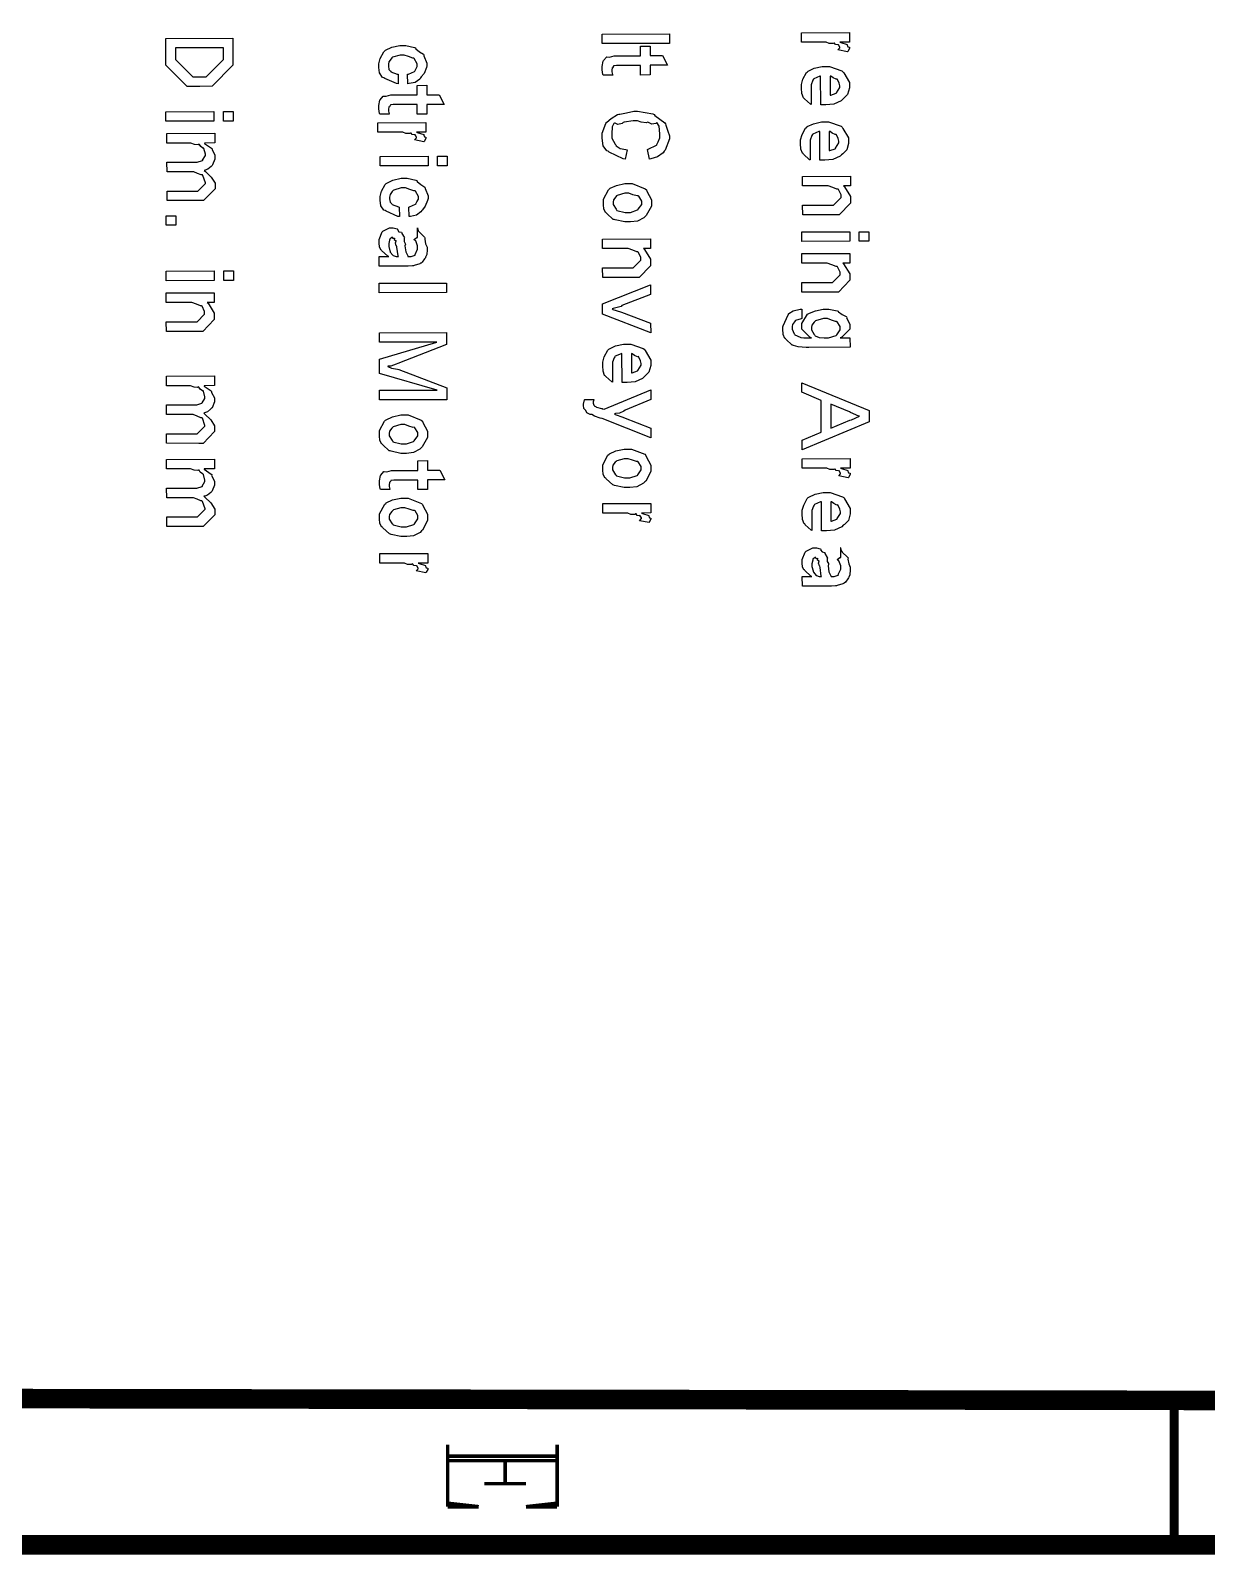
# Model space of a CAD drawing. Extents: x 0.1 to 11.6, y 0.3 to 16.3.
# Drawn here: x 8.174 to 9.877, y 0.284 to 2.489 of the extents above; entities that cross this region are included whole.
import ezdxf

# ---------------------------------------------------------------- set-up
doc = ezdxf.new("R2010")
doc.units = 0
doc.header["$MEASUREMENT"] = 0

msp = doc.modelspace()

# ---------------------------------------------------------------- linework, layer by layer
at = {"color": 0, "const_width": 0.005208}
msp.add_lwpolyline([(0.126682, 16.24), (11.565, 16.24), (11.565, 0.29834), (0.126682, 0.29834), (0.126682, 16.24)], close=True, dxfattribs=at)
at = {"color": 0}
for points in [[(8.37039, 2.47808), (8.46761, 2.47829), (8.46761, 2.44943), (8.46761, 2.43946), (8.43722, 2.40885), (8.41965, 2.40864), (8.40121, 2.40864), (8.37039, 2.43924), (8.37039, 2.44769), (8.37039, 2.47808)], [(9.002, 2.48438), (9.09922, 2.4846), (9.09924, 2.47071), (9.002, 2.47049), (9.002, 2.48438)], [(9.29036, 2.48628), (9.35981, 2.48649), (9.35981, 2.4726), (9.34592, 2.47239), (9.34733, 2.47206), (9.35656, 2.46903), (9.35699, 2.46869), (9.35672, 2.46815), (9.35769, 2.46565), (9.35981, 2.46517), (9.35981, 2.465), (9.35981, 2.46343), (9.35742, 2.45925), (9.35699, 2.45871), (9.34332, 2.46132), (9.34332, 2.46132), (9.34592, 2.46442), (9.34592, 2.46544), (9.34592, 2.46544), (9.34407, 2.46869), (9.34375, 2.46892), (9.34289, 2.46853), (9.33963, 2.46903), (9.33822, 2.47119), (9.33767, 2.47131), (9.33632, 2.47049), (9.33072, 2.47054), (9.32617, 2.47239), (9.32465, 2.47239), (9.29036, 2.47239), (9.29036, 2.48628)], [(8.38428, 2.46419), (8.38428, 2.44835), (8.38428, 2.44749), (8.40944, 2.42253), (8.41986, 2.42253), (8.42899, 2.42253), (8.45372, 2.44769), (8.45372, 2.44879), (8.45372, 2.46442), (8.38428, 2.46419)], [(8.70649, 2.42617), (8.70671, 2.41228), (8.70449, 2.4126), (8.68733, 2.41997), (8.68608, 2.42117), (8.68425, 2.42165), (8.67964, 2.42806), (8.67871, 2.43608), (8.67871, 2.43875), (8.67871, 2.44135), (8.68088, 2.44917), (8.68608, 2.45871), (8.68761, 2.46001), (8.68832, 2.46083), (8.69732, 2.46517), (8.70921, 2.46783), (8.71322, 2.46783), (8.71788, 2.46783), (8.73053, 2.46496), (8.73188, 2.46436), (8.73226, 2.46294), (8.73757, 2.45876), (8.74338, 2.45514), (8.74403, 2.45394), (8.74388, 2.45275), (8.74815, 2.44211), (8.74815, 2.43853), (8.74756, 2.43576), (8.74414, 2.42736), (8.74013, 2.42231), (8.73926, 2.42117), (8.7379, 2.41928), (8.73122, 2.41439), (8.72276, 2.4126), (8.7206, 2.41228), (8.72038, 2.42617), (8.72151, 2.42638), (8.73019, 2.43018), (8.73079, 2.43072), (8.73068, 2.43078), (8.73204, 2.43376), (8.73426, 2.43733), (8.73426, 2.43853), (8.73426, 2.44131), (8.73008, 2.44889), (8.72928, 2.4496), (8.72769, 2.44954), (8.72168, 2.45171), (8.7155, 2.45394), (8.71343, 2.45394), (8.70947, 2.45394), (8.6984, 2.45068), (8.6976, 2.45003), (8.6964, 2.44862), (8.69319, 2.44407), (8.6926, 2.4406), (8.6926, 2.4394), (8.6926, 2.43782), (8.69342, 2.433), (8.69531, 2.43132), (8.69586, 2.43072), (8.69612, 2.42974), (8.70529, 2.42632), (8.70649, 2.42617)], [(9.01725, 2.42507), (9.00336, 2.42507), (9.00304, 2.426), (9.00206, 2.43267), (9.00206, 2.43485), (9.00206, 2.43761), (9.00347, 2.44526), (9.00379, 2.4459), (9.00396, 2.44596), (9.00825, 2.45107), (9.00879, 2.45133), (9.00879, 2.45133), (9.01258, 2.45096), (9.01915, 2.45286), (9.02138, 2.45286), (9.05761, 2.45286), (9.05761, 2.46674), (9.0715, 2.46696), (9.0715, 2.45307), (9.08931, 2.45307), (9.09668, 2.43918), (9.0715, 2.43918), (9.0715, 2.42529), (9.05761, 2.42507), (9.05761, 2.43897), (9.02399, 2.43896), (9.02263, 2.43896), (9.01878, 2.43842), (9.01856, 2.43832), (9.01833, 2.43767), (9.01714, 2.43565), (9.0166, 2.43593), (9.0166, 2.43593), (9.01644, 2.43528), (9.01594, 2.43218), (9.01594, 2.43115), (9.01594, 2.42964), (9.01704, 2.42572), (9.01725, 2.42507)], [(9.30431, 2.39583), (9.30453, 2.38238), (9.30339, 2.38276), (9.29476, 2.39057), (9.29411, 2.39171), (9.29318, 2.39204), (9.29085, 2.39817), (9.29042, 2.40619), (9.29042, 2.40886), (9.29042, 2.41146), (9.29258, 2.41917), (9.29779, 2.4286), (9.29932, 2.4299), (9.30007, 2.43067), (9.30903, 2.43485), (9.32058, 2.4375), (9.32449, 2.4375), (9.331, 2.4375), (9.34901, 2.43121), (9.35053, 2.4299), (9.35167, 2.42811), (9.35986, 2.41417), (9.35986, 2.4095), (9.35986, 2.40636), (9.35732, 2.39692), (9.35151, 2.39106), (9.34987, 2.38976), (9.34788, 2.38781), (9.33729, 2.38292), (9.32557, 2.38194), (9.32167, 2.38194), (9.32086, 2.38194), (9.31901, 2.38194), (9.31842, 2.38194), (9.31819, 2.42361), (9.31706, 2.42356), (9.30838, 2.41976), (9.30778, 2.41906), (9.30692, 2.41758), (9.30431, 2.41108), (9.30431, 2.40886), (9.30431, 2.4069), (9.30431, 2.4025), (9.30431, 2.40104), (9.30431, 2.39974), (9.30431, 2.39681), (9.30431, 2.39583)], [(8.69407, 2.36837), (8.68018, 2.36837), (8.67985, 2.36931), (8.67888, 2.37597), (8.67888, 2.37815), (8.67888, 2.38092), (8.68028, 2.38857), (8.68061, 2.38921), (8.68078, 2.38926), (8.68506, 2.39436), (8.6856, 2.39464), (8.6856, 2.39464), (8.6894, 2.39426), (8.69596, 2.39615), (8.69819, 2.39615), (8.73443, 2.39615), (8.73443, 2.41004), (8.74832, 2.41026), (8.74832, 2.39638), (8.76611, 2.39638), (8.77349, 2.38249), (8.74832, 2.38249), (8.74832, 2.3686), (8.73443, 2.36837), (8.73443, 2.38226), (8.70079, 2.38226), (8.69943, 2.38226), (8.69558, 2.38172), (8.69536, 2.38163), (8.69515, 2.38097), (8.69396, 2.37896), (8.69342, 2.37924), (8.69342, 2.37924), (8.69325, 2.37858), (8.69276, 2.37549), (8.69276, 2.37446), (8.69276, 2.37293), (8.69385, 2.36903), (8.69407, 2.36837)], [(9.33208, 2.42361), (9.33208, 2.39583), (9.33306, 2.39594), (9.34065, 2.39865), (9.34119, 2.39908), (9.34119, 2.39947), (9.34597, 2.40701), (9.34597, 2.4095), (9.34597, 2.4095), (9.345, 2.41319), (9.34272, 2.41863), (9.34207, 2.41928), (9.34071, 2.41917), (9.33643, 2.42117), (9.33311, 2.42356), (9.33208, 2.42361)], [(8.37056, 2.37201), (8.44, 2.37224), (8.44, 2.35835), (8.37056, 2.35813), (8.37056, 2.37201)], [(8.45389, 2.37224), (8.46778, 2.37224), (8.46778, 2.35835), (8.45389, 2.35835), (8.45389, 2.37224)], [(9.03825, 2.317), (9.03543, 2.30311), (9.03228, 2.30365), (9.01232, 2.31342), (9.0109, 2.31483), (9.00874, 2.31526), (9.00336, 2.32281), (9.00222, 2.33361), (9.00222, 2.33567), (9.00222, 2.34082), (9.00726, 2.35499), (9.00831, 2.35628), (9.00885, 2.35667), (9.01519, 2.36193), (9.02436, 2.36778), (9.02632, 2.36843), (9.0274, 2.36833), (9.03717, 2.37033), (9.0479, 2.37256), (9.05149, 2.37256), (9.05328, 2.37261), (9.07525, 2.36882), (9.0771, 2.368), (9.07844, 2.36643), (9.09283, 2.35601), (9.09381, 2.35454), (9.09401, 2.35226), (9.09694, 2.34403), (9.09944, 2.33729), (9.09944, 2.33501), (9.09944, 2.33268), (9.09315, 2.31619), (9.09185, 2.31483), (9.09006, 2.3125), (9.08186, 2.30643), (9.07264, 2.30387), (9.07036, 2.30333), (9.06776, 2.31722), (9.06847, 2.3176), (9.08051, 2.3234), (9.08122, 2.32417), (9.08111, 2.32433), (9.08322, 2.3285), (9.08556, 2.33404), (9.08556, 2.33589), (9.08556, 2.33974), (9.08431, 2.35118), (9.08122, 2.35622), (9.08078, 2.35607), (9.07949, 2.35508), (9.074, 2.35411), (9.06928, 2.35639), (9.06797, 2.35672), (9.06581, 2.35607), (9.05854, 2.35672), (9.05322, 2.35867), (9.05149, 2.35867), (9.04671, 2.35867), (9.03375, 2.35672), (9.03239, 2.35628), (9.03093, 2.35504), (9.02485, 2.35335), (9.02067, 2.35514), (9.02001, 2.35542), (9.01904, 2.35482), (9.0166, 2.35021), (9.01611, 2.34011), (9.01611, 2.33675), (9.01611, 2.3336), (9.02078, 2.32503), (9.02175, 2.32417), (9.02219, 2.32269), (9.02794, 2.3189), (9.0364, 2.31733), (9.03825, 2.317)], [(8.37207, 2.3405), (8.44151, 2.34071), (8.44151, 2.32682), (8.42654, 2.32661), (8.4266, 2.32607), (8.43668, 2.31922), (8.43739, 2.31836), (8.43722, 2.31706), (8.44151, 2.30908), (8.44151, 2.30642), (8.44151, 2.30333), (8.43804, 2.29486), (8.43739, 2.29406), (8.43604, 2.29258), (8.43138, 2.28874), (8.42731, 2.28743), (8.42611, 2.28711), (8.42768, 2.2856), (8.43625, 2.27735), (8.44174, 2.26839), (8.44174, 2.2654), (8.44174, 2.26019), (8.42503, 2.24328), (8.41894, 2.24328), (8.37229, 2.24328), (8.37229, 2.25717), (8.41222, 2.25717), (8.41678, 2.25717), (8.42785, 2.26824), (8.42785, 2.26887), (8.42779, 2.2691), (8.42404, 2.27962), (8.42329, 2.28039), (8.42176, 2.28039), (8.41639, 2.28267), (8.41097, 2.28494), (8.40918, 2.28494), (8.37229, 2.28494), (8.37207, 2.29883), (8.41331, 2.29883), (8.41596, 2.29883), (8.42333, 2.30121), (8.42393, 2.30165), (8.42367, 2.30186), (8.42763, 2.30838), (8.42763, 2.31054), (8.42763, 2.31054), (8.42563, 2.31858), (8.42524, 2.31922), (8.4241, 2.31933), (8.42085, 2.32183), (8.41906, 2.3246), (8.41829, 2.32488), (8.41715, 2.32417), (8.41211, 2.32471), (8.40679, 2.32661), (8.40506, 2.32661), (8.37207, 2.32661), (8.37207, 2.3405)], [(8.67746, 2.35601), (8.7469, 2.35622), (8.7469, 2.34233), (8.73301, 2.34212), (8.73443, 2.34179), (8.74365, 2.33876), (8.74408, 2.33843), (8.74382, 2.33789), (8.74479, 2.33539), (8.7469, 2.3349), (8.7469, 2.33475), (8.7469, 2.33317), (8.74451, 2.32899), (8.74408, 2.32844), (8.73042, 2.33106), (8.73042, 2.33106), (8.73301, 2.33415), (8.73301, 2.33518), (8.73301, 2.33518), (8.73118, 2.33843), (8.73085, 2.33865), (8.72999, 2.33826), (8.72672, 2.33876), (8.72532, 2.34093), (8.72478, 2.34104), (8.72342, 2.34022), (8.71783, 2.34028), (8.71326, 2.34212), (8.71175, 2.34212), (8.67746, 2.34212), (8.67746, 2.35601)], [(9.303, 2.3156), (9.30322, 2.30214), (9.30208, 2.30251), (9.29346, 2.31033), (9.29281, 2.31147), (9.29189, 2.31179), (9.28956, 2.31793), (9.28911, 2.32596), (9.28911, 2.32861), (9.28911, 2.33122), (9.29129, 2.33892), (9.2965, 2.34836), (9.29801, 2.34967), (9.29878, 2.35042), (9.30772, 2.3546), (9.31928, 2.35726), (9.32319, 2.35726), (9.32969, 2.35726), (9.34771, 2.35096), (9.34922, 2.34967), (9.35037, 2.34787), (9.35856, 2.33393), (9.35856, 2.32926), (9.35856, 2.32611), (9.35601, 2.31668), (9.35021, 2.31082), (9.34858, 2.30951), (9.34657, 2.30757), (9.33599, 2.30268), (9.32428, 2.30171), (9.32036, 2.30171), (9.31956, 2.30171), (9.31771, 2.30171), (9.31711, 2.30171), (9.31689, 2.34338), (9.31575, 2.34332), (9.30707, 2.33951), (9.30647, 2.33881), (9.30561, 2.33735), (9.303, 2.33083), (9.303, 2.32861), (9.303, 2.32665), (9.303, 2.32226), (9.303, 2.32081), (9.303, 2.3195), (9.303, 2.31657), (9.303, 2.3156)], [(9.33078, 2.34338), (9.33078, 2.3156), (9.33176, 2.31569), (9.33936, 2.31842), (9.3399, 2.31885), (9.3399, 2.31922), (9.34467, 2.32676), (9.34467, 2.32926), (9.34467, 2.32926), (9.34369, 2.33296), (9.34142, 2.33838), (9.34076, 2.33903), (9.3394, 2.33892), (9.33513, 2.34093), (9.33182, 2.34332), (9.33078, 2.34338)], [(8.68044, 2.30729), (8.74989, 2.30751), (8.74989, 2.29363), (8.68044, 2.2934), (8.68044, 2.30729)], [(8.76378, 2.30751), (8.77767, 2.30751), (8.77767, 2.29363), (8.76378, 2.29363), (8.76378, 2.30751)], [(8.70828, 2.23404), (8.7085, 2.22017), (8.70628, 2.22049), (8.68913, 2.22786), (8.68787, 2.22906), (8.68603, 2.22954), (8.68143, 2.23594), (8.6805, 2.24397), (8.6805, 2.24664), (8.6805, 2.24924), (8.68267, 2.25706), (8.68787, 2.2666), (8.6894, 2.2679), (8.6901, 2.26872), (8.69911, 2.27306), (8.71099, 2.27571), (8.715, 2.27571), (8.71967, 2.27571), (8.73232, 2.27283), (8.73367, 2.27224), (8.73404, 2.27083), (8.73936, 2.26665), (8.74517, 2.26301), (8.74582, 2.26182), (8.74565, 2.26064), (8.74994, 2.25), (8.74994, 2.24642), (8.74935, 2.24365), (8.74593, 2.23524), (8.74192, 2.23019), (8.74104, 2.22906), (8.73969, 2.22715), (8.73301, 2.22228), (8.72456, 2.22049), (8.72239, 2.22017), (8.72217, 2.23404), (8.72331, 2.23426), (8.73199, 2.23807), (8.73258, 2.23861), (8.73247, 2.23865), (8.73383, 2.24164), (8.73606, 2.24522), (8.73606, 2.24642), (8.73606, 2.24918), (8.73188, 2.25678), (8.73107, 2.25749), (8.72949, 2.25743), (8.72347, 2.2596), (8.71728, 2.26182), (8.71522, 2.26183), (8.71126, 2.26183), (8.70019, 2.25857), (8.69937, 2.25792), (8.69818, 2.25651), (8.69499, 2.25196), (8.69439, 2.24849), (8.69439, 2.24729), (8.69439, 2.24571), (8.69521, 2.24089), (8.6971, 2.23921), (8.69764, 2.2386), (8.69792, 2.23762), (8.70708, 2.23421), (8.70828, 2.23404)], [(9.29215, 2.27843), (9.3616, 2.27864), (9.3616, 2.26476), (9.3514, 2.26454), (9.35275, 2.26346), (9.3616, 2.24929), (9.3616, 2.24457), (9.3616, 2.23981), (9.34511, 2.22287), (9.33404, 2.22287), (9.29238, 2.22287), (9.29215, 2.23676), (9.33078, 2.23676), (9.33664, 2.23676), (9.34771, 2.24783), (9.34771, 2.24892), (9.34771, 2.25168), (9.34407, 2.25922), (9.34338, 2.25999), (9.34185, 2.25999), (9.33583, 2.26226), (9.3291, 2.26454), (9.32687, 2.26454), (9.29215, 2.26454), (9.29215, 2.27843)], [(9.03857, 2.26796), (9.04542, 2.26796), (9.0644, 2.26036), (9.06592, 2.25885), (9.06657, 2.25722), (9.07329, 2.24463), (9.07329, 2.2404), (9.07329, 2.2354), (9.06586, 2.22174), (9.0644, 2.22043), (9.0625, 2.21842), (9.05311, 2.21343), (9.04303, 2.2124), (9.03965, 2.2124), (9.03461, 2.2124), (9.02067, 2.21533), (9.01947, 2.21588), (9.01807, 2.21619), (9.00862, 2.22476), (9.00797, 2.22586), (9.00711, 2.22586), (9.00435, 2.23107), (9.00385, 2.2379), (9.00385, 2.24018), (9.00385, 2.24522), (9.01124, 2.25906), (9.01275, 2.26036), (9.01346, 2.26112), (9.02251, 2.26531), (9.03456, 2.26796), (9.03857, 2.26796)], [(9.03857, 2.25407), (9.03467, 2.25407), (9.02382, 2.25081), (9.02294, 2.25017), (9.02175, 2.24881), (9.01839, 2.24451), (9.01774, 2.24126), (9.01774, 2.24018), (9.01774, 2.23768), (9.02208, 2.23085), (9.02294, 2.23019), (9.02339, 2.22922), (9.0351, 2.22629), (9.03901, 2.22629), (9.04281, 2.22629), (9.05333, 2.22976), (9.05419, 2.23042), (9.05431, 2.23074), (9.0594, 2.23785), (9.0594, 2.24018), (9.0594, 2.24268), (9.05507, 2.24951), (9.05419, 2.25017), (9.05257, 2.25), (9.04656, 2.2519), (9.04053, 2.25407), (9.03857, 2.25407)], [(8.37082, 2.22151), (8.38471, 2.22151), (8.38471, 2.20763), (8.37082, 2.20763), (8.37082, 2.22151)], [(8.69308, 2.16239), (8.69178, 2.16314), (8.68278, 2.17128), (8.68224, 2.17215), (8.68147, 2.17219), (8.67958, 2.17638), (8.67919, 2.18169), (8.67919, 2.18343), (8.67919, 2.18728), (8.68332, 2.19797), (8.68419, 2.19885), (8.68463, 2.199), (8.69422, 2.20404), (8.69743, 2.20406), (8.69954, 2.20406), (8.70524, 2.20242), (8.70589, 2.2021), (8.70567, 2.20139), (8.70774, 2.19835), (8.71158, 2.19743), (8.71197, 2.19689), (8.71192, 2.19581), (8.71544, 2.19021), (8.71565, 2.18951), (8.71517, 2.18832), (8.71522, 2.18408), (8.71701, 2.18138), (8.71718, 2.1804), (8.71658, 2.17806), (8.71756, 2.16932), (8.72049, 2.16336), (8.72086, 2.16239), (8.72146, 2.16237), (8.72276, 2.16239), (8.72325, 2.16237), (8.72532, 2.16237), (8.73107, 2.16456), (8.7315, 2.16499), (8.73112, 2.16542), (8.73475, 2.17307), (8.73475, 2.17563), (8.73475, 2.17811), (8.73221, 2.18506), (8.73172, 2.1856), (8.73122, 2.18554), (8.72954, 2.18713), (8.73372, 2.18994), (8.73475, 2.19017), (8.73475, 2.20406), (8.73469, 2.20406), (8.73546, 2.19976), (8.73628, 2.19928), (8.73714, 2.19797), (8.74485, 2.1906), (8.74539, 2.18951), (8.74506, 2.18744), (8.74647, 2.18083), (8.74864, 2.17594), (8.74864, 2.17432), (8.74864, 2.17204), (8.74799, 2.16521), (8.74647, 2.16151), (8.74604, 2.16064), (8.7449, 2.15913), (8.74154, 2.15446), (8.73975, 2.153), (8.7391, 2.15261), (8.73801, 2.15186), (8.72971, 2.14931), (8.72868, 2.14914), (8.72737, 2.14899), (8.72136, 2.1485), (8.71935, 2.1485), (8.70828, 2.1485), (8.70389, 2.1485), (8.69396, 2.1485), (8.69069, 2.1485), (8.68787, 2.1485), (8.68153, 2.1485), (8.67942, 2.1485), (8.67919, 2.16239), (8.68267, 2.16237), (8.69049, 2.16237), (8.69308, 2.16239)], [(8.70697, 2.16237), (8.70676, 2.16325), (8.70492, 2.17572), (8.70481, 2.17736), (8.70389, 2.17806), (8.70269, 2.18207), (8.70361, 2.185), (8.7035, 2.18539), (8.70313, 2.18528), (8.70139, 2.18625), (8.70176, 2.18864), (8.70156, 2.18886), (8.70111, 2.18853), (8.69911, 2.18832), (8.69878, 2.19017), (8.69872, 2.19017), (8.69769, 2.19017), (8.69488, 2.18799), (8.69461, 2.18756), (8.69422, 2.18614), (8.69308, 2.18104), (8.69308, 2.17931), (8.69308, 2.17697), (8.69471, 2.17068), (8.69504, 2.16997), (8.69521, 2.16868), (8.69917, 2.16422), (8.6996, 2.1639), (8.6996, 2.1639), (8.70367, 2.16239), (8.70503, 2.16237), (8.70697, 2.16237)], [(9.00256, 2.18767), (9.072, 2.18787), (9.07199, 2.17399), (9.06179, 2.17378), (9.06315, 2.17269), (9.07199, 2.15853), (9.07199, 2.15381), (9.072, 2.14903), (9.0555, 2.13211), (9.04443, 2.13211), (9.00276, 2.13211), (9.00256, 2.146), (9.04118, 2.146), (9.04704, 2.146), (9.05811, 2.15707), (9.05811, 2.15815), (9.05811, 2.16092), (9.05447, 2.16846), (9.05376, 2.16921), (9.05225, 2.16922), (9.04622, 2.1715), (9.0395, 2.17378), (9.03728, 2.17378), (9.00256, 2.17378), (9.00256, 2.18767)], [(9.29085, 2.19814), (9.36029, 2.19835), (9.36029, 2.18446), (9.29085, 2.18425), (9.29085, 2.19814)], [(9.37418, 2.19835), (9.38807, 2.19835), (9.38807, 2.18446), (9.37418, 2.18446), (9.37418, 2.19835)], [(9.2909, 2.16661), (9.36035, 2.16683), (9.36035, 2.15294), (9.35015, 2.15272), (9.35151, 2.15164), (9.36035, 2.13747), (9.36035, 2.13276), (9.36035, 2.12799), (9.34386, 2.11106), (9.33279, 2.11106), (9.29113, 2.11106), (9.2909, 2.12494), (9.32954, 2.12494), (9.33539, 2.12494), (9.34646, 2.13601), (9.34646, 2.1371), (9.34646, 2.13986), (9.34283, 2.1474), (9.34213, 2.14817), (9.3406, 2.14817), (9.33458, 2.15044), (9.32785, 2.15272), (9.32563, 2.15272), (9.2909, 2.15272), (9.2909, 2.16661)], [(8.37099, 2.14128), (8.44043, 2.14149), (8.44043, 2.1276), (8.37099, 2.12739), (8.37099, 2.14128)], [(8.45432, 2.14149), (8.46821, 2.1415), (8.46821, 2.12761), (8.45432, 2.1276), (8.45432, 2.14149)], [(8.67931, 2.12381), (8.77653, 2.12403), (8.77653, 2.11014), (8.67931, 2.10992), (8.67931, 2.12381)], [(9.00265, 2.09375), (9.0721, 2.12153), (9.0721, 2.10764), (9.03043, 2.09136), (9.02929, 2.08994), (9.01774, 2.08697), (9.01654, 2.08658), (9.01742, 2.08572), (9.02849, 2.08236), (9.02979, 2.08182), (9.0721, 2.06597), (9.07232, 2.05208), (9.00265, 2.07878), (9.00265, 2.09375)], [(8.37104, 2.10969), (8.44049, 2.10992), (8.44049, 2.09603), (8.43028, 2.09581), (8.43164, 2.09472), (8.44049, 2.08057), (8.44049, 2.07585), (8.44049, 2.07107), (8.42399, 2.05414), (8.41293, 2.05414), (8.37125, 2.05414), (8.37104, 2.06803), (8.40967, 2.06803), (8.41553, 2.06803), (8.4266, 2.0791), (8.4266, 2.08018), (8.4266, 2.08294), (8.42296, 2.0905), (8.42225, 2.09125), (8.42074, 2.09125), (8.41471, 2.09353), (8.40799, 2.09581), (8.40576, 2.09581), (8.37104, 2.09581), (8.37104, 2.10969)], [(9.29107, 2.08637), (9.29107, 2.07249), (9.28993, 2.07237), (9.28179, 2.06988), (9.28131, 2.06944), (9.28039, 2.06814), (9.27767, 2.06401), (9.27718, 2.06093), (9.27718, 2.0599), (9.27718, 2.05746), (9.27989, 2.05072), (9.28043, 2.05012), (9.28071, 2.0491), (9.28874, 2.04557), (9.28976, 2.04536), (9.28976, 2.04536), (9.29372, 2.04482), (9.30214, 2.04471), (9.30496, 2.04471), (9.30263, 2.04579), (9.29107, 2.05718), (9.29107, 2.06099), (9.29107, 2.06571), (9.29937, 2.07878), (9.30106, 2.07986), (9.30192, 2.08035), (9.31093, 2.08388), (9.32172, 2.08637), (9.32536, 2.08637), (9.32986, 2.08637), (9.34196, 2.08404), (9.34338, 2.08356), (9.34386, 2.08214), (9.34928, 2.0785), (9.35519, 2.07585), (9.35596, 2.07488), (9.3559, 2.07374), (9.36051, 2.06467), (9.36051, 2.06162), (9.36051, 2.0574), (9.3489, 2.04585), (9.34662, 2.04471), (9.36051, 2.04492), (9.36074, 2.03103), (9.30106, 2.03082), (9.29725, 2.03082), (9.28592, 2.03162), (9.27914, 2.03353), (9.27806, 2.03407), (9.27686, 2.03435), (9.26807, 2.04275), (9.26742, 2.04383), (9.26644, 2.04389), (9.26378, 2.04981), (9.26329, 2.05789), (9.26329, 2.06054), (9.26383, 2.06233), (9.27111, 2.07824), (9.27197, 2.07943), (9.27208, 2.08008), (9.27826, 2.08393), (9.28874, 2.08643), (9.29107, 2.08637)], [(8.67947, 2.05214), (8.77669, 2.05236), (8.77669, 2.03521), (8.70638, 2.00765), (8.70394, 2.00646), (8.69607, 2.00385), (8.6926, 2.00375), (8.69185, 2.00353), (8.69174, 2.0031), (8.69694, 2.00082), (8.70594, 1.99951), (8.70768, 1.99897), (8.77692, 1.97228), (8.77692, 1.95514), (8.67968, 1.95492), (8.67968, 1.96881), (8.76301, 1.96903), (8.67968, 1.99333), (8.67947, 2.01372), (8.76281, 2.03846), (8.67947, 2.03825), (8.67947, 2.05214)], [(9.32622, 2.07249), (9.32215, 2.07249), (9.31082, 2.06922), (9.30994, 2.06858), (9.30881, 2.06722), (9.30556, 2.06293), (9.30496, 2.05968), (9.30496, 2.0586), (9.30496, 2.05615), (9.30908, 2.04949), (9.30994, 2.04883), (9.31039, 2.04779), (9.31586, 2.04525), (9.32329, 2.04471), (9.32579, 2.04471), (9.32969, 2.04471), (9.34054, 2.04818), (9.34142, 2.04883), (9.34153, 2.04921), (9.34662, 2.05643), (9.34662, 2.05881), (9.34662, 2.06125), (9.34228, 2.06793), (9.34142, 2.06858), (9.33979, 2.06842), (9.33388, 2.07031), (9.32813, 2.07249), (9.32622, 2.07249)], [(9.01671, 1.99408), (9.01693, 1.98062), (9.01579, 1.98101), (9.00717, 1.98882), (9.00651, 1.98996), (9.00558, 1.99029), (9.00325, 1.99642), (9.00282, 2.00444), (9.00282, 2.00711), (9.00282, 2.00971), (9.00499, 2.01742), (9.01019, 2.02686), (9.01172, 2.02815), (9.01247, 2.02892), (9.02143, 2.0331), (9.03299, 2.03575), (9.03689, 2.03575), (9.0434, 2.03575), (9.06142, 2.02946), (9.06293, 2.02815), (9.06407, 2.02636), (9.07226, 2.01242), (9.07226, 2.00775), (9.07226, 2.00461), (9.06972, 1.99517), (9.06392, 1.98931), (9.06228, 1.98801), (9.06028, 1.98606), (9.04969, 1.98117), (9.03797, 1.98019), (9.03407, 1.98019), (9.03325, 1.98019), (9.03142, 1.98019), (9.03082, 1.98019), (9.0306, 2.02186), (9.02946, 2.02181), (9.02078, 2.01801), (9.02018, 2.01731), (9.01932, 2.01585), (9.01671, 2.00933), (9.01671, 2.00711), (9.01671, 2.00515), (9.01671, 2.00076), (9.01671, 1.99929), (9.01671, 1.99799), (9.01671, 1.99506), (9.01671, 1.99408)], [(9.04449, 2.02186), (9.04449, 1.99408), (9.04546, 1.99419), (9.05306, 1.9969), (9.0536, 1.99733), (9.0536, 1.99772), (9.05838, 2.00526), (9.05838, 2.00776), (9.05838, 2.00776), (9.0574, 2.01144), (9.05512, 2.01687), (9.05447, 2.01753), (9.05311, 2.01742), (9.04883, 2.01942), (9.04551, 2.02181), (9.04449, 2.02186)], [(8.37126, 1.98931), (8.44069, 1.98953), (8.44071, 1.97564), (8.42572, 1.97542), (8.42578, 1.97487), (8.43588, 1.96804), (8.43658, 1.96718), (8.43642, 1.96588), (8.44069, 1.9579), (8.44069, 1.95524), (8.44069, 1.95215), (8.43722, 1.94368), (8.43658, 1.94287), (8.43522, 1.9414), (8.43056, 1.93756), (8.42649, 1.93625), (8.42529, 1.93593), (8.42686, 1.9344), (8.43544, 1.92615), (8.44092, 1.91721), (8.44092, 1.91422), (8.44092, 1.90901), (8.42421, 1.89208), (8.41812, 1.89208), (8.37147, 1.8921), (8.37147, 1.90597), (8.4114, 1.90597), (8.41596, 1.90597), (8.42703, 1.91704), (8.42703, 1.91769), (8.42697, 1.91792), (8.42324, 1.92844), (8.42247, 1.92919), (8.42096, 1.92919), (8.41558, 1.93147), (8.41015, 1.93375), (8.40836, 1.93375), (8.37147, 1.93376), (8.37125, 1.94764), (8.41249, 1.94764), (8.41515, 1.94764), (8.42253, 1.95003), (8.42313, 1.95047), (8.42285, 1.95068), (8.42681, 1.95719), (8.42681, 1.95936), (8.42681, 1.95936), (8.42481, 1.96739), (8.42443, 1.96804), (8.42329, 1.96815), (8.42003, 1.97065), (8.41824, 1.97342), (8.41749, 1.97368), (8.41635, 1.97299), (8.41129, 1.97353), (8.40597, 1.97542), (8.40424, 1.97542), (8.37125, 1.97542), (8.37126, 1.98931)], [(8.97689, 1.95546), (8.99013, 1.95546), (8.98985, 1.95508), (8.98904, 1.95215), (8.98904, 1.95111), (8.98904, 1.95008), (8.99013, 1.94726), (8.99035, 1.947), (8.99044, 1.94629), (8.99343, 1.94476), (8.99382, 1.94461), (8.99382, 1.94461), (9.00114, 1.94254), (9.00228, 1.94222), (9.00217, 1.94222), (9.00185, 1.94189), (9.00478, 1.94168), (9.0051, 1.94157), (9.07238, 1.96956), (9.07238, 1.95567), (9.03504, 1.94004), (9.03347, 1.93853), (9.02713, 1.93565), (9.02138, 1.93506), (9.02007, 1.93463), (9.02067, 1.93375), (9.03179, 1.92996), (9.0331, 1.92942), (9.07238, 1.914), (9.0726, 1.90011), (9.00185, 1.92811), (8.99897, 1.92871), (8.99067, 1.93142), (8.98692, 1.93365), (8.98622, 1.93397), (8.98464, 1.93397), (8.97993, 1.93619), (8.9784, 1.93972), (8.97797, 1.94026), (8.97781, 1.94015), (8.97547, 1.9426), (8.97515, 1.94721), (8.97515, 1.94872), (8.97515, 1.94872), (8.97657, 1.95486), (8.97689, 1.95546)], [(9.29124, 1.97982), (9.38846, 1.93946), (9.38846, 1.92339), (9.29144, 1.8826), (9.29144, 1.89649), (9.31922, 1.90821), (9.31901, 1.95421), (9.29124, 1.96593), (9.29124, 1.97982)], [(9.3329, 1.94857), (9.33311, 1.91385), (9.36068, 1.92557), (9.36274, 1.92632), (9.37429, 1.93132), (9.37457, 1.93142), (9.37364, 1.93121), (9.36154, 1.93685), (9.36003, 1.9375), (9.3329, 1.94857)], [(8.71436, 1.93317), (8.72119, 1.93317), (8.74018, 1.92557), (8.74169, 1.92404), (8.74235, 1.92242), (8.74908, 1.90983), (8.74908, 1.9056), (8.74908, 1.90061), (8.74164, 1.88693), (8.74018, 1.88564), (8.73828, 1.88363), (8.72889, 1.87864), (8.71881, 1.8776), (8.71544, 1.87761), (8.71039, 1.8776), (8.69644, 1.88053), (8.69526, 1.88107), (8.69385, 1.8814), (8.6844, 1.88997), (8.68375, 1.89106), (8.68289, 1.89106), (8.68012, 1.89626), (8.67964, 1.9031), (8.67964, 1.90539), (8.67964, 1.91043), (8.68701, 1.92426), (8.68853, 1.92557), (8.68924, 1.92632), (8.69829, 1.9305), (8.71035, 1.93315), (8.71436, 1.93317)], [(8.71436, 1.91928), (8.71044, 1.91928), (8.6996, 1.91601), (8.69874, 1.91536), (8.69754, 1.914), (8.69417, 1.90972), (8.69353, 1.90647), (8.69353, 1.90539), (8.69353, 1.90289), (8.69786, 1.89606), (8.69874, 1.8954), (8.69917, 1.89442), (8.71089, 1.89149), (8.71479, 1.89149), (8.71858, 1.89149), (8.72911, 1.89497), (8.72999, 1.89561), (8.73008, 1.89594), (8.73519, 1.90304), (8.73519, 1.90539), (8.73519, 1.90788), (8.73085, 1.91471), (8.72999, 1.91536), (8.72835, 1.91521), (8.72233, 1.9171), (8.71631, 1.91928), (8.71436, 1.91928)], [(9.03776, 1.88379), (9.0446, 1.88379), (9.06358, 1.87619), (9.0651, 1.87468), (9.06575, 1.87304), (9.07249, 1.86046), (9.07249, 1.85622), (9.07249, 1.85124), (9.06506, 1.83757), (9.06358, 1.83626), (9.06168, 1.83425), (9.05231, 1.82926), (9.04221, 1.82824), (9.03885, 1.82824), (9.03381, 1.82824), (9.01986, 1.83117), (9.01867, 1.83171), (9.01725, 1.83203), (9.00781, 1.8406), (9.00717, 1.84169), (9.00629, 1.84169), (9.00353, 1.84689), (9.00304, 1.85374), (9.00304, 1.85601), (9.00304, 1.86106), (9.01042, 1.87489), (9.01193, 1.87619), (9.01264, 1.87696), (9.02169, 1.88112), (9.03375, 1.88379), (9.03776, 1.88379)], [(8.37147, 1.86893), (8.44092, 1.86914), (8.44092, 1.85525), (8.42594, 1.85504), (8.426, 1.85449), (8.43608, 1.84765), (8.43679, 1.84679), (8.43664, 1.84549), (8.44092, 1.83751), (8.44092, 1.83485), (8.44092, 1.83176), (8.43744, 1.82329), (8.43679, 1.82249), (8.43544, 1.82101), (8.43078, 1.81717), (8.42671, 1.81586), (8.42551, 1.81554), (8.42708, 1.81401), (8.43565, 1.80578), (8.44114, 1.79682), (8.44114, 1.79383), (8.44114, 1.78863), (8.42443, 1.77171), (8.41835, 1.77171), (8.37169, 1.77171), (8.37169, 1.78558), (8.41163, 1.7856), (8.41618, 1.7856), (8.42725, 1.79665), (8.42725, 1.79731), (8.42719, 1.79753), (8.42344, 1.80806), (8.42269, 1.80881), (8.42117, 1.80881), (8.41581, 1.81108), (8.41038, 1.81338), (8.40858, 1.81338), (8.37169, 1.81338), (8.37147, 1.82726), (8.41271, 1.82726), (8.41536, 1.82726), (8.42275, 1.82964), (8.42335, 1.83008), (8.42307, 1.83029), (8.42703, 1.83681), (8.42703, 1.83897), (8.42703, 1.83897), (8.42503, 1.847), (8.42464, 1.84765), (8.4235, 1.84776), (8.42025, 1.85026), (8.41846, 1.85303), (8.41769, 1.85329), (8.41656, 1.8526), (8.41151, 1.85314), (8.40619, 1.85504), (8.40446, 1.85504), (8.37147, 1.85504), (8.37147, 1.86893)], [(8.69499, 1.82514), (8.6811, 1.82514), (8.68078, 1.82606), (8.67979, 1.83274), (8.67979, 1.8349), (8.67979, 1.83768), (8.68121, 1.84532), (8.68153, 1.84597), (8.68169, 1.84603), (8.68599, 1.85113), (8.68653, 1.8514), (8.68653, 1.8514), (8.69032, 1.85101), (8.69689, 1.85292), (8.69911, 1.85292), (8.73535, 1.85292), (8.73535, 1.86681), (8.74924, 1.86703), (8.74924, 1.85314), (8.76704, 1.85314), (8.77442, 1.83925), (8.74924, 1.83925), (8.74924, 1.82536), (8.73535, 1.82514), (8.73535, 1.83903), (8.70171, 1.83903), (8.70036, 1.83903), (8.6965, 1.83849), (8.69629, 1.83838), (8.69607, 1.83772), (8.69488, 1.83572), (8.69433, 1.83599), (8.69433, 1.83599), (8.69417, 1.83535), (8.69368, 1.83225), (8.69368, 1.83122), (8.69368, 1.82969), (8.69476, 1.82579), (8.69499, 1.82514)], [(9.03776, 1.8699), (9.03385, 1.8699), (9.023, 1.86664), (9.02214, 1.86599), (9.02094, 1.86464), (9.01758, 1.86035), (9.01693, 1.8571), (9.01693, 1.85601), (9.01693, 1.85351), (9.02126, 1.84668), (9.02214, 1.84603), (9.02257, 1.84506), (9.03429, 1.84212), (9.03819, 1.84212), (9.04199, 1.84212), (9.05251, 1.8456), (9.05339, 1.84625), (9.0535, 1.84657), (9.0586, 1.85368), (9.0586, 1.85601), (9.0586, 1.85851), (9.05425, 1.86535), (9.05339, 1.866), (9.05175, 1.86583), (9.04574, 1.86772), (9.03971, 1.8699), (9.03776, 1.8699)], [(9.2914, 1.8699), (9.36083, 1.87011), (9.36083, 1.85622), (9.34694, 1.85601), (9.34836, 1.85568), (9.35758, 1.85265), (9.35801, 1.85232), (9.35775, 1.85178), (9.35872, 1.84928), (9.36083, 1.84879), (9.36083, 1.84862), (9.36083, 1.84706), (9.35846, 1.84287), (9.35801, 1.84233), (9.34435, 1.84494), (9.34435, 1.84494), (9.34694, 1.84804), (9.34694, 1.84907), (9.34694, 1.84907), (9.34511, 1.85232), (9.34478, 1.85254), (9.34392, 1.85215), (9.34065, 1.85264), (9.33925, 1.85482), (9.33871, 1.85492), (9.33735, 1.85411), (9.33176, 1.85417), (9.32721, 1.85601), (9.32568, 1.85601), (9.29139, 1.85601), (9.2914, 1.8699)], [(8.71457, 1.81278), (8.7214, 1.81278), (8.7404, 1.80518), (8.74192, 1.80367), (8.74257, 1.80203), (8.74929, 1.78944), (8.74929, 1.78521), (8.74929, 1.78022), (8.74186, 1.76656), (8.7404, 1.76525), (8.7385, 1.76324), (8.72911, 1.75825), (8.71903, 1.75722), (8.71565, 1.75722), (8.71061, 1.75722), (8.69667, 1.76015), (8.69547, 1.76069), (8.69407, 1.76101), (8.68463, 1.76958), (8.68397, 1.77067), (8.68311, 1.77067), (8.68033, 1.77587), (8.67985, 1.78272), (8.67985, 1.785), (8.67985, 1.79004), (8.68722, 1.80387), (8.68875, 1.80518), (8.68946, 1.80594), (8.69851, 1.81011), (8.71056, 1.81278), (8.71457, 1.81278)], [(9.30539, 1.77951), (9.30561, 1.76606), (9.30447, 1.76644), (9.29585, 1.77425), (9.29519, 1.77539), (9.29428, 1.77572), (9.29193, 1.78185), (9.2915, 1.78988), (9.2915, 1.79254), (9.2915, 1.79514), (9.29367, 1.80285), (9.29889, 1.81229), (9.3004, 1.81358), (9.30117, 1.81435), (9.31011, 1.81853), (9.32167, 1.82118), (9.32557, 1.82118), (9.33208, 1.82118), (9.3501, 1.81489), (9.35161, 1.81358), (9.35275, 1.81179), (9.36094, 1.79785), (9.36094, 1.79318), (9.36094, 1.79004), (9.3584, 1.7806), (9.3526, 1.77474), (9.35096, 1.77344), (9.34896, 1.77149), (9.33837, 1.7666), (9.32665, 1.76563), (9.32275, 1.76563), (9.32194, 1.76563), (9.3201, 1.76563), (9.3195, 1.76563), (9.31928, 1.80729), (9.31814, 1.80724), (9.30946, 1.80344), (9.30886, 1.80274), (9.308, 1.80128), (9.30539, 1.79476), (9.30539, 1.79254), (9.30539, 1.79058), (9.30539, 1.78618), (9.30539, 1.78472), (9.30539, 1.78342), (9.30539, 1.78049), (9.30539, 1.77951)], [(8.71457, 1.79889), (8.71067, 1.79889), (8.69982, 1.79563), (8.69894, 1.79499), (8.69775, 1.79363), (8.69439, 1.78933), (8.69374, 1.78608), (8.69374, 1.785), (8.69374, 1.7825), (8.69808, 1.77567), (8.69894, 1.77501), (8.69937, 1.77404), (8.7111, 1.77111), (8.715, 1.77111), (8.71881, 1.77111), (8.72933, 1.77458), (8.73019, 1.77524), (8.73031, 1.77556), (8.7354, 1.78267), (8.7354, 1.785), (8.7354, 1.78749), (8.73107, 1.79433), (8.73019, 1.79499), (8.72857, 1.79482), (8.72254, 1.79671), (8.71653, 1.79889), (8.71457, 1.79889)], [(9.00319, 1.80496), (9.07264, 1.80518), (9.07264, 1.79129), (9.05875, 1.79107), (9.06017, 1.79075), (9.06939, 1.78771), (9.06982, 1.78737), (9.06956, 1.78683), (9.07053, 1.78435), (9.07264, 1.78386), (9.07264, 1.78369), (9.07264, 1.78213), (9.07026, 1.77794), (9.06982, 1.7774), (9.05615, 1.78), (9.05615, 1.78), (9.05875, 1.7831), (9.05875, 1.78413), (9.05875, 1.78413), (9.05692, 1.78737), (9.05658, 1.7876), (9.05572, 1.78722), (9.05246, 1.78771), (9.05106, 1.78988), (9.05051, 1.78999), (9.04915, 1.78917), (9.04357, 1.78922), (9.03901, 1.79107), (9.03749, 1.79107), (9.00319, 1.79107), (9.00319, 1.80496)], [(9.33317, 1.80729), (9.33317, 1.77951), (9.33415, 1.77962), (9.34174, 1.78233), (9.34228, 1.78276), (9.34228, 1.78315), (9.34706, 1.79069), (9.34706, 1.79318), (9.34706, 1.79318), (9.34608, 1.79688), (9.34381, 1.80231), (9.34315, 1.80296), (9.34179, 1.80285), (9.33751, 1.80485), (9.33419, 1.80724), (9.33317, 1.80729)], [(8.68001, 1.73247), (8.74946, 1.73269), (8.74946, 1.71881), (8.73557, 1.71858), (8.73699, 1.71826), (8.74621, 1.71522), (8.74664, 1.7149), (8.74636, 1.71436), (8.74735, 1.71186), (8.74946, 1.71138), (8.74946, 1.71121), (8.74946, 1.70964), (8.74707, 1.70546), (8.74664, 1.70492), (8.73296, 1.70751), (8.73296, 1.70751), (8.73557, 1.71061), (8.73557, 1.71164), (8.73557, 1.71164), (8.73372, 1.7149), (8.7334, 1.71511), (8.73253, 1.71474), (8.72928, 1.71522), (8.72786, 1.71739), (8.72732, 1.7175), (8.72597, 1.71669), (8.72038, 1.71675), (8.71582, 1.71858), (8.71431, 1.71858), (8.68001, 1.71858), (8.68001, 1.73247)], [(9.30556, 1.69922), (9.30425, 1.69997), (9.29525, 1.70811), (9.29471, 1.70899), (9.29394, 1.70904), (9.29204, 1.71321), (9.29167, 1.71853), (9.29167, 1.72026), (9.29167, 1.72413), (9.29579, 1.73481), (9.29665, 1.73568), (9.2971, 1.73583), (9.30669, 1.74089), (9.3099, 1.74089), (9.31201, 1.74089), (9.31771, 1.73926), (9.31836, 1.73893), (9.31814, 1.73822), (9.32021, 1.73518), (9.32406, 1.73426), (9.32443, 1.73372), (9.32437, 1.73264), (9.3279, 1.72706), (9.32813, 1.72635), (9.32764, 1.72515), (9.32769, 1.72092), (9.32949, 1.71821), (9.32964, 1.71724), (9.32904, 1.7149), (9.33003, 1.70617), (9.33296, 1.70019), (9.33333, 1.69922), (9.33393, 1.69922), (9.33524, 1.69922), (9.33572, 1.69922), (9.33778, 1.69922), (9.34353, 1.70139), (9.34397, 1.70182), (9.34358, 1.70225), (9.34722, 1.7099), (9.34722, 1.71246), (9.34722, 1.71496), (9.34467, 1.72189), (9.34418, 1.72244), (9.34369, 1.72239), (9.34201, 1.72396), (9.34619, 1.72678), (9.34722, 1.727), (9.34722, 1.74089), (9.34717, 1.74089), (9.34793, 1.7366), (9.34874, 1.73611), (9.34961, 1.73481), (9.35732, 1.72743), (9.35786, 1.72635), (9.35753, 1.72428), (9.35894, 1.71767), (9.36111, 1.71278), (9.36111, 1.71115), (9.36111, 1.70888), (9.36046, 1.70204), (9.35894, 1.69835), (9.35851, 1.69749), (9.35736, 1.69596), (9.354, 1.69129), (9.35221, 1.68983), (9.35156, 1.68946), (9.35047, 1.68869), (9.34218, 1.68614), (9.34115, 1.68599), (9.33985, 1.68582), (9.33382, 1.68533), (9.33182, 1.68533), (9.32075, 1.68533), (9.31635, 1.68533), (9.30643, 1.68533), (9.30317, 1.68533), (9.30035, 1.68533), (9.294, 1.68533), (9.29189, 1.68533), (9.29167, 1.69922), (9.29514, 1.69922), (9.30296, 1.69922), (9.30556, 1.69922)], [(9.31944, 1.69922), (9.31922, 1.70008), (9.31739, 1.71257), (9.31728, 1.71419), (9.31635, 1.7149), (9.31515, 1.71892), (9.31608, 1.72185), (9.31597, 1.72222), (9.3156, 1.72211), (9.31386, 1.7231), (9.31424, 1.72547), (9.31401, 1.72569), (9.31358, 1.72536), (9.31158, 1.72515), (9.31125, 1.727), (9.31119, 1.727), (9.31017, 1.727), (9.30735, 1.72482), (9.30707, 1.72439), (9.30669, 1.72299), (9.30556, 1.71787), (9.30556, 1.71614), (9.30556, 1.71381), (9.30718, 1.70751), (9.30751, 1.70682), (9.30767, 1.70551), (9.31164, 1.70107), (9.31207, 1.70074), (9.31207, 1.70074), (9.31614, 1.69922), (9.31749, 1.69922), (9.31944, 1.69922)]]:
    msp.add_lwpolyline(points, close=True, dxfattribs=at)
for points, const_width in [([(11.3083, 0.504992), (0.37169, 0.521647)], 0.028333), ([(9.83003, 0.498318), (9.83003, 0.29834)], 0.013333), ([(8.77832, 0.443306), (8.77832, 0.353353)], 0.005208), ([(8.93668, 0.443306), (8.93668, 0.353353)], 0.005208), ([(8.93668, 0.42665), (8.77832, 0.42665)], 0.005208), ([(8.93668, 0.419976), (8.77832, 0.419976)], 0.005208), ([(8.86165, 0.419976), (8.86165, 0.386664)], 0.005208), ([(8.89165, 0.386664), (8.83165, 0.386664)], 0.005208), ([(8.82335, 0.353353), (8.77832, 0.358344)], 0.005208), ([(8.77832, 0.353353), (8.82335, 0.353353)], 0.005208), ([(8.89165, 0.353353), (8.93668, 0.358344)], 0.005208), ([(8.93668, 0.353353), (8.89165, 0.353353)], 0.005208), ([(11.565, 0.29834), (0.126682, 0.29834)], 0.028333)]:
    msp.add_lwpolyline(points, dxfattribs=dict(at, const_width=const_width))

doc.saveas('drawing.dxf')
